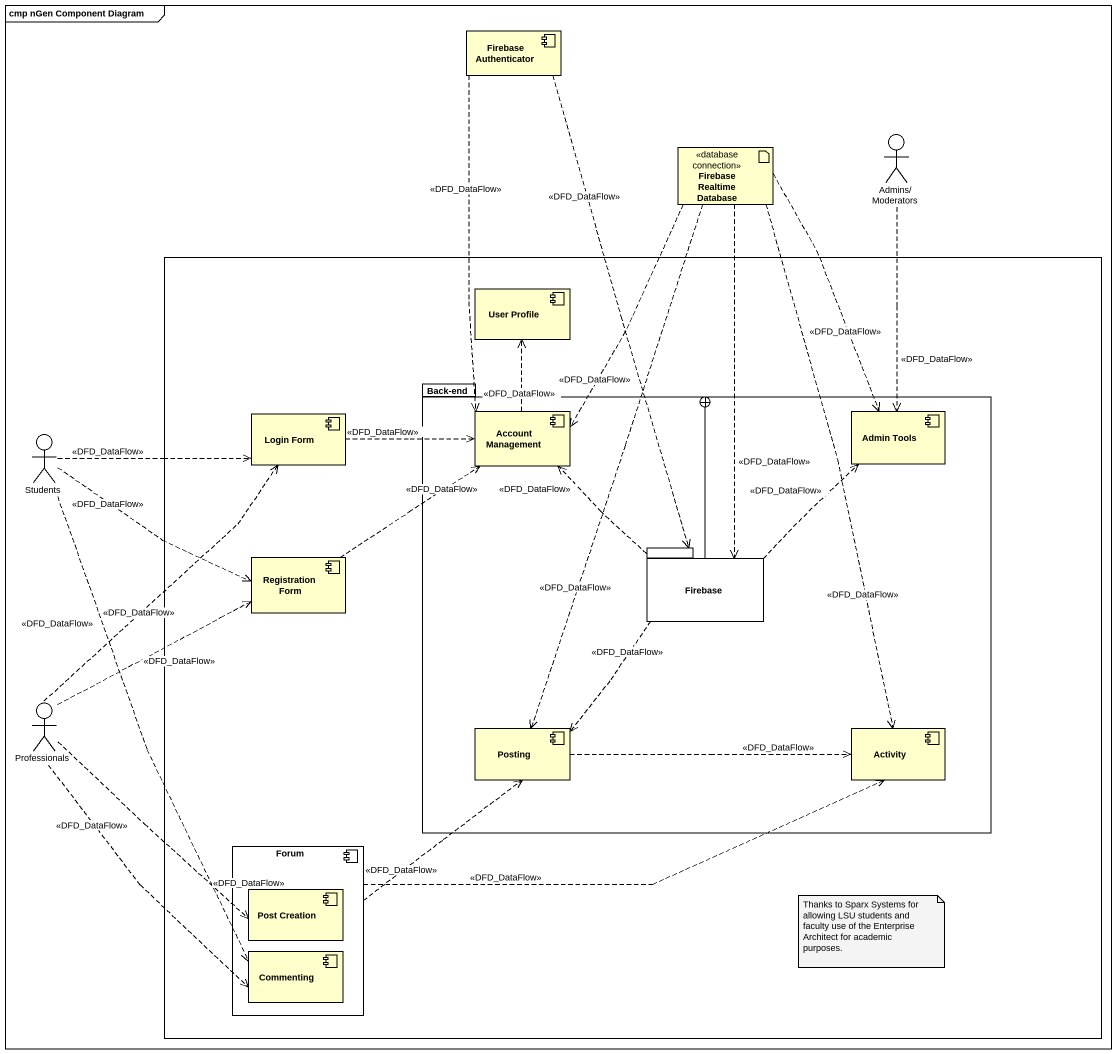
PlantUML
@startuml
mainframe cmp nGen Component Diagram
component "Firebase Authenticator" as Firebase_Authenticator
actor "Admins/Moderators" as Admins_Moderators
artifact "Firebase Realtime Database" as Firebase_Realtime_Database <<database connection>>
rectangle " " as rectangle1 {
  component "User Profile" as User_Profile
  component "Login Form" as Login_Form
  package "Back-end" as Back_end {
    component "Account Management" as Account_Management
    component "Admin Tools" as Admin_Tools
    package Firebase {
    }
    component Posting
    component Activity
  }
  component "Registration Form" as Registration_Form
  component Forum {
    component "Post Creation" as Post_Creation
    component Commenting
  }
}
actor Students
actor Professionals
Firebase_Authenticator ..> Account_Management : <<DFD_DataFlow>>
Firebase_Authenticator ..> Firebase : <<DFD_DataFlow>>
Admins_Moderators ..> Admin_Tools : <<DFD_DataFlow>>
Firebase_Realtime_Database ..> Account_Management : <<DFD_DataFlow>>
Firebase_Realtime_Database ..> Admin_Tools : <<DFD_DataFlow>>
Firebase_Realtime_Database ..> Firebase : <<DFD_DataFlow>>
Firebase_Realtime_Database ..> Posting : <<DFD_DataFlow>>
Firebase_Realtime_Database ..> Activity : <<DFD_DataFlow>>
Login_Form .right.> Account_Management : <<DFD_DataFlow>>
Account_Management .up.> User_Profile : <<DFD_DataFlow>>
Students .right.> Login_Form : <<DFD_DataFlow>>
Students .right.> Registration_Form : <<DFD_DataFlow>>
Students ..> Commenting : <<DFD_DataFlow>>
Registration_Form .up.> Account_Management : <<DFD_DataFlow>>
Firebase --+ Back_end
Firebase .up.> Account_Management : <<DFD_DataFlow>>
Firebase .up.> Admin_Tools : <<DFD_DataFlow>>
Firebase ..> Posting : <<DFD_DataFlow>>
Professionals .up.> Login_Form : <<DFD_DataFlow>>
Professionals .up.> Registration_Form : <<DFD_DataFlow>>
Professionals ..> Post_Creation : <<DFD_DataFlow>>
Professionals ..> Commenting : <<DFD_DataFlow>>
Posting .right.> Activity : <<DFD_DataFlow>>
Forum .up.> Posting : <<DFD_DataFlow>>
Forum .right.> Activity : <<DFD_DataFlow>>
note as N1
  Thanks to Sparx Systems for allowing LSU students and faculty use of the Enterprise Architect for academic purposes.
end note
@enduml
